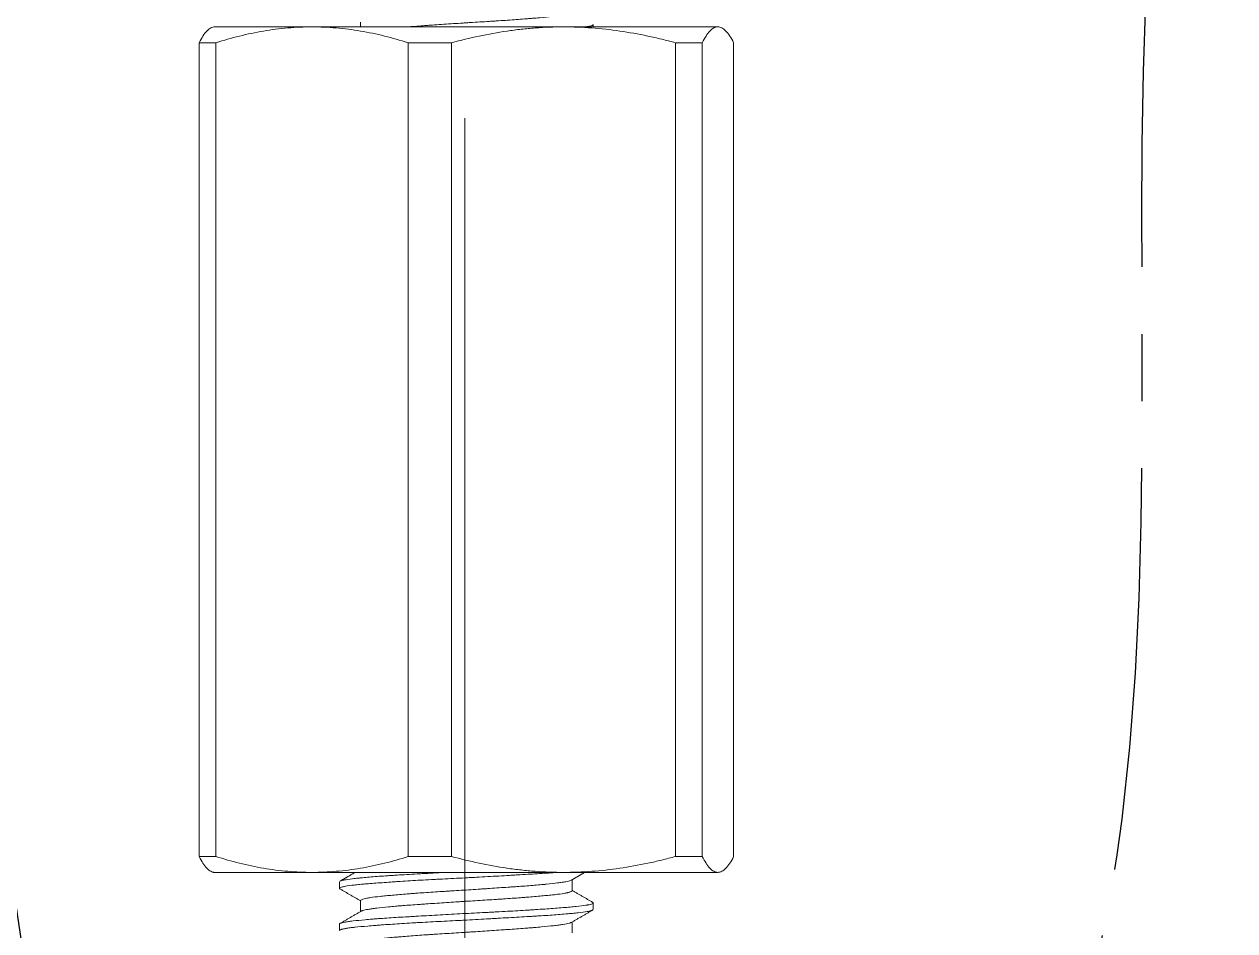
# Model space of a CAD drawing. Extents: x 8168 to 8762, y -18775 to -18355.
# Drawn here: x 8529.07 to 8557.7, y -18706.75 to -18685.3 of the extents above; entities that cross this region are included whole.
import ezdxf

# ---------------------------------------------------------------- set-up
doc = ezdxf.new("R2010")
doc.units = 0
doc.header["$MEASUREMENT"] = 0
for name, pattern in [('CENTER', [47.5, 22, -8.5, 8.5, -8.5]), ('CENTER2', [28.575, 19.05, -3.175, 3.175, -3.175]), ('HIDDEN2', [4.7625, 3.175, -1.5875])]:
    doc.linetypes.add(name, pattern=pattern)
doc.layers.add('1', color=4, linetype='HIDDEN2')
doc.layers.add('CENTER', color=1, linetype='CENTER2')

msp = doc.modelspace()

# ---------------------------------------------------------------- linework, layer by layer
at = {"layer": '1', "color": 1, "linetype": 'CENTER', "lineweight": 13}
msp.add_line((8539.493, -18640.023, 0), (8539.493, -18712.864, 0), dxfattribs=at)
at = {"layer": '1', "color": 7, "linetype": 'Continuous', "lineweight": 18}
for p, q in [((8545.479, -18685.364, 0), (8533.581, -18685.364, 0)), ((8537.03, -18685.252, 0), (8537.03, -18685.364, 0)), ((8542.53, -18685.364, 0), (8542.53, -18685.308, 0)), ((8533.208, -18704.989, 0), (8533.208, -18685.74, 0)), ((8533.604, -18685.74, 0), (8533.208, -18685.74, 0)), ((8533.604, -18704.989, 0), (8533.604, -18685.74, 0)), ((8539.18, -18685.74, 0), (8538.155, -18685.74, 0)), ((8538.155, -18704.989, 0), (8538.155, -18685.74, 0)), ((8539.18, -18704.989, 0), (8539.18, -18685.74, 0)), ((8545.106, -18685.74, 0), (8544.477, -18685.74, 0)), ((8544.477, -18704.989, 0), (8544.477, -18685.74, 0)), ((8545.106, -18704.989, 0), (8545.106, -18685.74, 0)), ((8545.852, -18704.989, 0), (8545.852, -18685.74, 0)), ((8533.604, -18704.989, 0), (8533.208, -18704.989, 0)), ((8539.18, -18704.989, 0), (8538.155, -18704.989, 0)), ((8545.106, -18704.989, 0), (8544.477, -18704.989, 0)), ((8533.53, -18705.364, 0), (8535.88, -18705.364, 0)), ((8535.88, -18705.364, 0), (8541.829, -18705.364, 0)), ((8541.829, -18705.364, 0), (8545.479, -18705.364, 0)), ((8536.53, -18705.587, 0), (8536.53, -18705.742, 0)), ((8542.03, -18705.798, 0), (8542.03, -18705.54, 0)), ((8537.03, -18706.031, 0), (8537.03, -18706.289, 0)), ((8542.53, -18706.242, 0), (8542.53, -18706.086, 0)), ((8536.53, -18706.587, 0), (8536.53, -18706.742, 0)), ((8542.03, -18706.798, 0), (8542.03, -18706.54, 0))]:
    msp.add_line(p, q, dxfattribs=at)
for points, knots in [([(8538.13, -18685.364, 0), (8538.188, -18685.36, 0), (8538.248, -18685.356, 0), (8538.375, -18685.347, 0), (8538.46, -18685.341, 0), (8538.547, -18685.335, 0), (8538.583, -18685.332, 0), (8538.6, -18685.331, 0), (8538.654, -18685.327, 0), (8538.69, -18685.325, 0), (8538.87, -18685.312, 0), (8539.017, -18685.302, 0), (8539.242, -18685.287, 0), (8539.317, -18685.282, 0), (8539.413, -18685.276, 0), (8539.432, -18685.275, 0), (8539.47, -18685.272, 0), (8539.489, -18685.271, 0), (8539.546, -18685.267, 0), (8539.584, -18685.265, 0), (8539.774, -18685.253, 0), (8539.924, -18685.244, 0), (8540.109, -18685.232, 0), (8540.146, -18685.23, 0), (8540.22, -18685.225, 0), (8540.257, -18685.223, 0), (8540.366, -18685.216, 0), (8540.437, -18685.211, 0), (8540.646, -18685.197, 0), (8540.779, -18685.187, 0), (8540.938, -18685.174, 0), (8540.97, -18685.172, 0), (8541.032, -18685.167, 0), (8541.062, -18685.164, 0), (8541.151, -18685.157, 0), (8541.208, -18685.152, 0), (8541.372, -18685.137, 0), (8541.471, -18685.128, 0), (8541.583, -18685.116, 0), (8541.604, -18685.114, 0), (8541.646, -18685.109, 0), (8541.666, -18685.107, 0), (8541.724, -18685.1, 0), (8541.794, -18685.09, 0), (8541.853, -18685.081, 0), (8541.892, -18685.074, 0), (8541.904, -18685.071, 0), (8541.927, -18685.066, 0), (8541.937, -18685.064, 0), (8541.986, -18685.051, 0), (8542.011, -18685.041, 0), (8542.028, -18685.027, 0), (8542.03, -18685.023, 0), (8542.03, -18685.019, 0)], [0.2846428, 0.2846428, 0.2846428, 0.2846428, 0.3126218, 0.3126218, 0.3427278, 0.3502543, 0.3502543, 0.3577808, 0.3577808, 0.3728338, 0.3728338, 0.4330458, 0.4330458, 0.4631519, 0.4631519, 0.4706784, 0.4706784, 0.4782049, 0.4782049, 0.4932579, 0.4932579, 0.5534699, 0.5534699, 0.5685229, 0.5685229, 0.5835759, 0.5835759, 0.6136819, 0.6136819, 0.6738939, 0.6738939, 0.6889469, 0.6889469, 0.7039999, 0.7039999, 0.7341059, 0.7341059, 0.794318, 0.794318, 0.809371, 0.809371, 0.824424, 0.824424, 0.85453, 0.884636, 0.884636, 0.899689, 0.899689, 0.914742, 0.914742, 0.974954, 0.974954, 1, 1, 1, 1]), ([(8533.208, -18685.74, 0), (8533.27, -18685.622, 0), (8533.331, -18685.527, 0), (8533.425, -18685.431, 0), (8533.456, -18685.406, 0), (8533.518, -18685.373, 0), (8533.55, -18685.364, 0), (8533.581, -18685.364, 0)], [0, 0, 0, 0, 0.5, 0.5, 0.75, 0.75, 1, 1, 1, 1]), ([(8535.88, -18685.364, 0), (8535.689, -18685.364, 0), (8535.498, -18685.373, 0), (8535.114, -18685.406, 0), (8534.923, -18685.431, 0), (8534.353, -18685.528, 0), (8533.977, -18685.622, 0), (8533.604, -18685.74, 0)], [0, 0, 0, 0, 0.25, 0.25, 0.5, 0.5, 1, 1, 1, 1]), ([(8538.155, -18685.74, 0), (8537.78, -18685.622, 0), (8537.403, -18685.527, 0), (8536.835, -18685.431, 0), (8536.645, -18685.406, 0), (8536.263, -18685.373, 0), (8536.072, -18685.364, 0), (8535.88, -18685.364, 0)], [0, 0, 0, 0, 0.5, 0.5, 0.75, 0.75, 1, 1, 1, 1]), ([(8541.829, -18685.364, 0), (8541.606, -18685.364, 0), (8541.384, -18685.373, 0), (8541.049, -18685.398, 0), (8540.938, -18685.408, 0), (8540.77, -18685.427, 0), (8540.714, -18685.433, 0), (8540.603, -18685.448, 0), (8540.101, -18685.517, 0), (8539.61, -18685.623, 0), (8539.18, -18685.74, 0)], [0, 0, 0, 0, 0.25, 0.25, 0.375, 0.375, 0.4375, 0.4375, 0.5, 1, 1, 1, 1]), ([(8544.477, -18685.74, 0), (8544.369, -18685.71, 0), (8544.206, -18685.668, 0), (8544.041, -18685.63, 0), (8543.931, -18685.605, 0), (8543.876, -18685.593, 0), (8543.601, -18685.535, 0), (8543.38, -18685.495, 0), (8542.938, -18685.43, 0), (8542.716, -18685.406, 0), (8542.273, -18685.373, 0), (8542.051, -18685.364, 0), (8541.829, -18685.364, 0)], [0, 0, 0, 0, 0.125, 0.1875, 0.1875, 0.25, 0.25, 0.5, 0.5, 0.75, 0.75, 1, 1, 1, 1]), ([(8542.353, -18685.364, 0), (8542.393, -18685.358, 0), (8542.426, -18685.351, 0), (8542.473, -18685.34, 0), (8542.489, -18685.335, 0), (8542.505, -18685.329, 0), (8542.508, -18685.327, 0), (8542.513, -18685.325, 0), (8542.52, -18685.321, 0), (8542.525, -18685.317, 0), (8542.529, -18685.312, 0), (8542.53, -18685.31, 0), (8542.53, -18685.307, 0)], [0.8021387, 0.8021387, 0.8021387, 0.8021387, 0.8700665, 0.8700665, 0.9214645, 0.9214645, 0.9343141, 0.9343141, 0.9471636, 0.9728626, 0.9728626, 1, 1, 1, 1]), ([(8545.479, -18685.364, 0), (8545.448, -18685.364, 0), (8545.417, -18685.373, 0), (8545.354, -18685.406, 0), (8545.322, -18685.431, 0), (8545.229, -18685.528, 0), (8545.167, -18685.622, 0), (8545.106, -18685.74, 0)], [0, 0, 0, 0, 0.25, 0.25, 0.5, 0.5, 1, 1, 1, 1]), ([(8545.852, -18685.74, 0), (8545.791, -18685.622, 0), (8545.729, -18685.527, 0), (8545.636, -18685.431, 0), (8545.605, -18685.406, 0), (8545.542, -18685.373, 0), (8545.511, -18685.364, 0), (8545.479, -18685.364, 0)], [0, 0, 0, 0, 0.5, 0.5, 0.75, 0.75, 1, 1, 1, 1]), ([(8533.208, -18704.989, 0), (8533.27, -18705.107, 0), (8533.331, -18705.201, 0), (8533.425, -18705.298, 0), (8533.456, -18705.323, 0), (8533.518, -18705.356, 0), (8533.55, -18705.364, 0), (8533.581, -18705.364, 0)], [0, 0, 0, 0, 0.5, 0.5, 0.75, 0.75, 1, 1, 1, 1]), ([(8535.88, -18705.364, 0), (8535.689, -18705.364, 0), (8535.498, -18705.356, 0), (8535.114, -18705.322, 0), (8534.923, -18705.298, 0), (8534.353, -18705.201, 0), (8533.977, -18705.106, 0), (8533.604, -18704.989, 0)], [0, 0, 0, 0, 0.25, 0.25, 0.5, 0.5, 1, 1, 1, 1]), ([(8538.155, -18704.989, 0), (8537.78, -18705.107, 0), (8537.403, -18705.201, 0), (8536.835, -18705.298, 0), (8536.645, -18705.323, 0), (8536.263, -18705.356, 0), (8536.072, -18705.364, 0), (8535.88, -18705.364, 0)], [0, 0, 0, 0, 0.5, 0.5, 0.75, 0.75, 1, 1, 1, 1]), ([(8541.829, -18705.364, 0), (8541.606, -18705.364, 0), (8541.384, -18705.356, 0), (8541.049, -18705.331, 0), (8540.937, -18705.32, 0), (8540.77, -18705.302, 0), (8540.714, -18705.295, 0), (8540.602, -18705.281, 0), (8540.101, -18705.211, 0), (8539.61, -18705.105, 0), (8539.18, -18704.989, 0)], [0, 0, 0, 0, 0.25, 0.25, 0.375, 0.375, 0.4375, 0.4375, 0.5, 1, 1, 1, 1]), ([(8544.477, -18704.989, 0), (8544.369, -18705.018, 0), (8544.206, -18705.06, 0), (8544.041, -18705.099, 0), (8543.931, -18705.123, 0), (8543.876, -18705.136, 0), (8543.601, -18705.194, 0), (8543.38, -18705.234, 0), (8542.938, -18705.298, 0), (8542.717, -18705.323, 0), (8542.273, -18705.356, 0), (8542.051, -18705.364, 0), (8541.829, -18705.364, 0)], [0, 0, 0, 0, 0.125, 0.1875, 0.1875, 0.25, 0.25, 0.5, 0.5, 0.75, 0.75, 1, 1, 1, 1]), ([(8545.479, -18705.364, 0), (8545.448, -18705.364, 0), (8545.417, -18705.356, 0), (8545.354, -18705.322, 0), (8545.322, -18705.298, 0), (8545.229, -18705.201, 0), (8545.167, -18705.106, 0), (8545.106, -18704.989, 0)], [0, 0, 0, 0, 0.25, 0.25, 0.5, 0.5, 1, 1, 1, 1]), ([(8545.852, -18704.989, 0), (8545.791, -18705.107, 0), (8545.729, -18705.201, 0), (8545.636, -18705.298, 0), (8545.605, -18705.323, 0), (8545.542, -18705.356, 0), (8545.511, -18705.364, 0), (8545.479, -18705.364, 0)], [0, 0, 0, 0, 0.5, 0.5, 0.75, 0.75, 1, 1, 1, 1]), ([(8541.693, -18705.364, 0), (8541.686, -18705.364, 0), (8541.68, -18705.365, 0), (8541.642, -18705.368, 0), (8541.61, -18705.37, 0), (8541.56, -18705.374, 0), (8541.543, -18705.375, 0), (8541.51, -18705.377, 0), (8541.493, -18705.378, 0), (8541.339, -18705.389, 0), (8541.193, -18705.398, 0), (8540.962, -18705.411, 0), (8540.882, -18705.416, 0), (8540.781, -18705.422, 0), (8540.76, -18705.423, 0), (8540.719, -18705.425, 0), (8540.698, -18705.427, 0), (8540.635, -18705.43, 0), (8540.594, -18705.433, 0), (8540.383, -18705.445, 0), (8540.21, -18705.455, 0), (8539.946, -18705.47, 0), (8539.857, -18705.475, 0), (8539.745, -18705.481, 0), (8539.722, -18705.482, 0), (8539.677, -18705.485, 0), (8539.61, -18705.488, 0), (8539.542, -18705.492, 0), (8539.319, -18705.504, 0), (8539.141, -18705.513, 0), (8538.922, -18705.524, 0), (8538.856, -18705.527, 0), (8538.79, -18705.531, 0), (8538.747, -18705.533, 0), (8538.725, -18705.534, 0), (8538.616, -18705.54, 0), (8538.531, -18705.544, 0), (8538.281, -18705.558, 0), (8538.121, -18705.568, 0), (8537.93, -18705.58, 0), (8537.892, -18705.583, 0), (8537.836, -18705.587, 0), (8537.818, -18705.588, 0), (8537.781, -18705.59, 0), (8537.689, -18705.597, 0), (8537.603, -18705.603, 0), (8537.469, -18705.613, 0), (8537.405, -18705.617, 0), (8537.283, -18705.627, 0), (8537.225, -18705.631, 0), (8537.142, -18705.638, 0), (8537.115, -18705.64, 0), (8537.062, -18705.645, 0), (8537.037, -18705.647, 0), (8536.964, -18705.654, 0), (8536.919, -18705.659, 0), (8536.794, -18705.672, 0), (8536.725, -18705.682, 0), (8536.657, -18705.694, 0), (8536.644, -18705.697, 0), (8536.621, -18705.702, 0), (8536.61, -18705.704, 0), (8536.581, -18705.712, 0), (8536.551, -18705.722, 0), (8536.536, -18705.731, 0), (8536.529, -18705.741, 0), (8536.53, -18705.746, 0), (8536.537, -18705.753, 0), (8536.541, -18705.756, 0), (8536.545, -18705.758, 0)], [0, 0, 0, 0, 0.003762, 0.003762, 0.021846, 0.021846, 0.030888, 0.030888, 0.039931, 0.039931, 0.112269, 0.112269, 0.148438, 0.148438, 0.15748, 0.15748, 0.166522, 0.166522, 0.184607, 0.184607, 0.256945, 0.256945, 0.293114, 0.293114, 0.302156, 0.302156, 0.311198, 0.329283, 0.329283, 0.401621, 0.401621, 0.419705, 0.428747, 0.428747, 0.43779, 0.43779, 0.473959, 0.473959, 0.546297, 0.546297, 0.564381, 0.564381, 0.573423, 0.573423, 0.582465, 0.618634, 0.618634, 0.654803, 0.654803, 0.690972, 0.690972, 0.709057, 0.709057, 0.727141, 0.727141, 0.76331, 0.76331, 0.835648, 0.835648, 0.853733, 0.853733, 0.871817, 0.871817, 0.907986, 0.944155, 0.944155, 0.980324, 0.980324, 1, 1, 1, 1]), ([(8536.544, -18705.571, 0), (8536.544, -18705.571, 0), (8536.553, -18705.567, 0), (8536.565, -18705.562, 0), (8536.59, -18705.555, 0), (8536.6, -18705.553, 0), (8536.615, -18705.55, 0), (8536.62, -18705.548, 0), (8536.632, -18705.546, 0), (8536.638, -18705.545, 0), (8536.693, -18705.535, 0), (8536.757, -18705.525, 0), (8536.874, -18705.511, 0), (8536.917, -18705.506, 0), (8536.975, -18705.5, 0), (8536.987, -18705.499, 0), (8537.011, -18705.496, 0), (8537.024, -18705.495, 0), (8537.061, -18705.491, 0), (8537.087, -18705.489, 0), (8537.22, -18705.476, 0), (8537.338, -18705.466, 0), (8537.533, -18705.452, 0), (8537.601, -18705.448, 0), (8537.689, -18705.442, 0), (8537.707, -18705.441, 0), (8537.743, -18705.439, 0), (8537.798, -18705.435, 0), (8537.853, -18705.432, 0), (8538.041, -18705.42, 0), (8538.198, -18705.411, 0), (8538.404, -18705.399, 0), (8538.467, -18705.396, 0), (8538.531, -18705.392, 0), (8538.573, -18705.39, 0), (8538.595, -18705.389, 0), (8538.702, -18705.382, 0), (8538.789, -18705.377, 0), (8538.926, -18705.37, 0), (8538.977, -18705.367, 0), (8539.027, -18705.364, 0)], [0, 0, 0, 0, 0.001095, 0.069626, 0.069626, 0.103891, 0.103891, 0.121024, 0.121024, 0.138156, 0.138156, 0.275218, 0.275218, 0.343749, 0.343749, 0.360882, 0.360882, 0.378014, 0.378014, 0.41228, 0.41228, 0.549341, 0.549341, 0.617872, 0.617872, 0.635005, 0.635005, 0.652137, 0.686403, 0.686403, 0.823464, 0.823464, 0.85773, 0.874863, 0.874863, 0.891995, 0.891995, 0.960526, 0.960526, 1, 1, 1, 1]), ([(8542.02, -18705.546, 0), (8542.014, -18705.55, 0), (8542.006, -18705.553, 0), (8541.97, -18705.566, 0), (8541.932, -18705.575, 0), (8541.867, -18705.587, 0), (8541.854, -18705.59, 0), (8541.832, -18705.593, 0), (8541.824, -18705.594, 0), (8541.809, -18705.597, 0), (8541.801, -18705.598, 0), (8541.761, -18705.604, 0), (8541.725, -18705.609, 0), (8541.611, -18705.624, 0), (8541.524, -18705.634, 0), (8541.412, -18705.645, 0), (8541.399, -18705.646, 0), (8541.374, -18705.649, 0), (8541.361, -18705.65, 0), (8541.322, -18705.654, 0), (8541.295, -18705.656, 0), (8541.213, -18705.663, 0), (8541.157, -18705.668, 0), (8540.981, -18705.682, 0), (8540.855, -18705.691, 0), (8540.704, -18705.702, 0), (8540.687, -18705.703, 0), (8540.654, -18705.705, 0), (8540.602, -18705.709, 0), (8540.551, -18705.712, 0), (8540.447, -18705.72, 0), (8540.306, -18705.729, 0), (8540.16, -18705.739, 0), (8540.05, -18705.747, 0), (8540.013, -18705.749, 0), (8539.938, -18705.754, 0), (8539.9, -18705.757, 0), (8539.787, -18705.764, 0), (8539.712, -18705.769, 0), (8539.561, -18705.779, 0), (8539.486, -18705.784, 0), (8539.335, -18705.793, 0), (8539.26, -18705.798, 0), (8539.147, -18705.805, 0), (8539.11, -18705.807, 0), (8539.035, -18705.812, 0), (8538.998, -18705.814, 0), (8538.813, -18705.826, 0), (8538.67, -18705.835, 0), (8538.462, -18705.85, 0), (8538.395, -18705.854, 0), (8538.295, -18705.862, 0), (8538.261, -18705.864, 0), (8538.196, -18705.869, 0), (8538.165, -18705.872, 0), (8538.008, -18705.884, 0), (8537.891, -18705.894, 0), (8537.729, -18705.909, 0), (8537.677, -18705.914, 0), (8537.578, -18705.923, 0), (8537.532, -18705.928, 0), (8537.401, -18705.942, 0), (8537.326, -18705.951, 0), (8537.246, -18705.963, 0), (8537.231, -18705.965, 0), (8537.202, -18705.97, 0), (8537.188, -18705.972, 0), (8537.15, -18705.98, 0), (8537.128, -18705.985, 0), (8537.072, -18706, 0), (8537.047, -18706.01, 0), (8537.034, -18706.022, 0), (8537.032, -18706.025, 0), (8537.031, -18706.028, 0), (8537.03, -18706.029, 0), (8537.03, -18706.03, 0)], [0, 0, 0, 0, 0.024331, 0.024331, 0.083969, 0.083969, 0.098878, 0.098878, 0.106333, 0.106333, 0.113787, 0.113787, 0.143606, 0.143606, 0.203243, 0.203243, 0.210698, 0.210698, 0.218153, 0.218153, 0.233062, 0.233062, 0.262881, 0.262881, 0.322518, 0.322518, 0.329973, 0.329973, 0.337427, 0.352337, 0.352337, 0.382155, 0.411974, 0.411974, 0.426883, 0.426883, 0.441793, 0.441793, 0.471611, 0.471611, 0.50143, 0.50143, 0.531249, 0.531249, 0.546158, 0.546158, 0.561067, 0.561067, 0.620705, 0.620705, 0.650523, 0.650523, 0.665433, 0.665433, 0.680342, 0.680342, 0.739979, 0.739979, 0.769798, 0.769798, 0.799617, 0.799617, 0.859254, 0.859254, 0.874163, 0.874163, 0.889073, 0.889073, 0.918891, 0.918891, 0.978529, 0.978529, 0.993438, 0.993438, 1, 1, 1, 1]), ([(8537.045, -18706.28, 0), (8537.049, -18706.278, 0), (8537.054, -18706.276, 0), (8537.062, -18706.273, 0), (8537.065, -18706.272, 0), (8537.072, -18706.269, 0), (8537.075, -18706.268, 0), (8537.109, -18706.258, 0), (8537.152, -18706.248, 0), (8537.236, -18706.234, 0), (8537.275, -18706.228, 0), (8537.319, -18706.222, 0), (8537.337, -18706.219, 0), (8537.346, -18706.218, 0), (8537.375, -18706.214, 0), (8537.394, -18706.212, 0), (8537.496, -18706.199, 0), (8537.587, -18706.189, 0), (8537.741, -18706.175, 0), (8537.795, -18706.17, 0), (8537.866, -18706.164, 0), (8537.881, -18706.163, 0), (8537.909, -18706.16, 0), (8537.953, -18706.157, 0), (8537.998, -18706.153, 0), (8538.15, -18706.141, 0), (8538.278, -18706.132, 0), (8538.448, -18706.12, 0), (8538.482, -18706.118, 0), (8538.552, -18706.113, 0), (8538.588, -18706.111, 0), (8538.695, -18706.103, 0), (8538.767, -18706.098, 0), (8538.985, -18706.084, 0), (8539.133, -18706.073, 0), (8539.323, -18706.061, 0), (8539.361, -18706.058, 0), (8539.437, -18706.053, 0), (8539.475, -18706.051, 0), (8539.59, -18706.044, 0), (8539.665, -18706.039, 0), (8539.891, -18706.025, 0), (8540.041, -18706.016, 0), (8540.225, -18706.004, 0), (8540.262, -18706.002, 0), (8540.334, -18705.997, 0), (8540.37, -18705.995, 0), (8540.477, -18705.987, 0), (8540.616, -18705.978, 0), (8540.749, -18705.968, 0), (8540.847, -18705.961, 0), (8540.895, -18705.957, 0), (8540.943, -18705.953, 0), (8540.974, -18705.95, 0), (8540.99, -18705.949, 0), (8541.129, -18705.938, 0), (8541.242, -18705.928, 0), (8541.398, -18705.914, 0), (8541.448, -18705.909, 0), (8541.518, -18705.902, 0), (8541.541, -18705.9, 0), (8541.575, -18705.896, 0), (8541.585, -18705.895, 0), (8541.607, -18705.893, 0), (8541.618, -18705.891, 0), (8541.711, -18705.881, 0), (8541.781, -18705.871, 0), (8541.868, -18705.857, 0), (8541.901, -18705.851, 0), (8541.928, -18705.845, 0), (8541.939, -18705.842, 0), (8541.944, -18705.841, 0), (8541.958, -18705.837, 0), (8541.967, -18705.835, 0), (8542.007, -18705.822, 0), (8542.025, -18705.812, 0), (8542.03, -18705.8, 0), (8542.03, -18705.798, 0), (8542.03, -18705.796, 0)], [0, 0, 0, 0, 0.013796, 0.013796, 0.021294, 0.021294, 0.028792, 0.028792, 0.088772, 0.088772, 0.118763, 0.126261, 0.126261, 0.133758, 0.133758, 0.148753, 0.148753, 0.208734, 0.208734, 0.238725, 0.238725, 0.246222, 0.246222, 0.25372, 0.268715, 0.268715, 0.328696, 0.328696, 0.343691, 0.343691, 0.358687, 0.358687, 0.388677, 0.388677, 0.448658, 0.448658, 0.463653, 0.463653, 0.478648, 0.478648, 0.508639, 0.508639, 0.56862, 0.56862, 0.583615, 0.583615, 0.59861, 0.59861, 0.628601, 0.658591, 0.658591, 0.673586, 0.681084, 0.681084, 0.688582, 0.688582, 0.748562, 0.748562, 0.778553, 0.778553, 0.793548, 0.793548, 0.801046, 0.801046, 0.808543, 0.808543, 0.868524, 0.868524, 0.898515, 0.906012, 0.906012, 0.91351, 0.91351, 0.928505, 0.928505, 0.988486, 0.988486, 1, 1, 1, 1]), ([(8536.53, -18706.586, 0), (8536.53, -18706.585, 0), (8536.531, -18706.584, 0), (8536.532, -18706.581, 0), (8536.534, -18706.577, 0), (8536.54, -18706.574, 0), (8536.543, -18706.571, 0), (8536.546, -18706.57, 0), (8536.568, -18706.56, 0), (8536.603, -18706.551, 0), (8536.679, -18706.537, 0), (8536.708, -18706.533, 0), (8536.758, -18706.526, 0), (8536.775, -18706.523, 0), (8536.812, -18706.519, 0), (8536.832, -18706.516, 0), (8536.933, -18706.504, 0), (8537.028, -18706.494, 0), (8537.189, -18706.479, 0), (8537.246, -18706.474, 0), (8537.336, -18706.467, 0), (8537.367, -18706.465, 0), (8537.431, -18706.46, 0), (8537.463, -18706.457, 0), (8537.628, -18706.446, 0), (8537.77, -18706.437, 0), (8537.996, -18706.423, 0), (8538.074, -18706.419, 0), (8538.194, -18706.412, 0), (8538.235, -18706.409, 0), (8538.316, -18706.405, 0), (8538.358, -18706.402, 0), (8538.565, -18706.39, 0), (8538.736, -18706.38, 0), (8538.998, -18706.365, 0), (8539.087, -18706.36, 0), (8539.266, -18706.35, 0), (8539.356, -18706.345, 0), (8539.624, -18706.331, 0), (8539.802, -18706.322, 0), (8540.024, -18706.311, 0), (8540.068, -18706.308, 0), (8540.156, -18706.304, 0), (8540.201, -18706.302, 0), (8540.332, -18706.295, 0), (8540.418, -18706.29, 0), (8540.671, -18706.276, 0), (8540.834, -18706.267, 0), (8541.03, -18706.255, 0), (8541.069, -18706.252, 0), (8541.127, -18706.248, 0), (8541.146, -18706.247, 0), (8541.184, -18706.245, 0), (8541.277, -18706.238, 0), (8541.438, -18706.227, 0), (8541.571, -18706.217, 0), (8541.698, -18706.208, 0), (8541.759, -18706.203, 0), (8541.832, -18706.198, 0), (8541.846, -18706.196, 0), (8541.875, -18706.194, 0), (8541.889, -18706.193, 0), (8541.93, -18706.189, 0), (8541.957, -18706.187, 0), (8542.035, -18706.18, 0), (8542.083, -18706.176, 0), (8542.217, -18706.162, 0), (8542.292, -18706.153, 0), (8542.361, -18706.142, 0), (8542.368, -18706.141, 0), (8542.383, -18706.138, 0), (8542.403, -18706.135, 0), (8542.422, -18706.131, 0), (8542.456, -18706.123, 0), (8542.493, -18706.113, 0), (8542.515, -18706.103, 0), (8542.525, -18706.096, 0), (8542.529, -18706.092, 0), (8542.53, -18706.089, 0), (8542.53, -18706.086, 0), (8542.53, -18706.085, 0), (8542.529, -18706.079, 0), (8542.523, -18706.074, 0), (8542.513, -18706.069, 0)], [0, 0, 0, 0, 0.005079, 0.005079, 0.018883, 0.025784, 0.025784, 0.032686, 0.032686, 0.087898, 0.087898, 0.115504, 0.115504, 0.129307, 0.129307, 0.14311, 0.14311, 0.198322, 0.198322, 0.225928, 0.225928, 0.239731, 0.239731, 0.253534, 0.253534, 0.308746, 0.308746, 0.336352, 0.336352, 0.350155, 0.350155, 0.363958, 0.363958, 0.41917, 0.41917, 0.446776, 0.446776, 0.474382, 0.474382, 0.529594, 0.529594, 0.543397, 0.543397, 0.5572, 0.5572, 0.584806, 0.584806, 0.640018, 0.640018, 0.653821, 0.653821, 0.660722, 0.660722, 0.667624, 0.69523, 0.722836, 0.722836, 0.750442, 0.750442, 0.757343, 0.757343, 0.764245, 0.764245, 0.778048, 0.778048, 0.805654, 0.805654, 0.860866, 0.860866, 0.867767, 0.867767, 0.874669, 0.888472, 0.888472, 0.916078, 0.943684, 0.943684, 0.957487, 0.964389, 0.964389, 0.97129, 0.97129, 1, 1, 1, 1]), ([(8542.517, -18706.257, 0), (8542.513, -18706.259, 0), (8542.499, -18706.266, 0), (8542.476, -18706.272, 0), (8542.446, -18706.279, 0), (8542.435, -18706.281, 0), (8542.411, -18706.286, 0), (8542.398, -18706.288, 0), (8542.329, -18706.3, 0), (8542.259, -18706.309, 0), (8542.132, -18706.324, 0), (8542.087, -18706.328, 0), (8542.013, -18706.336, 0), (8541.987, -18706.338, 0), (8541.934, -18706.343, 0), (8541.907, -18706.346, 0), (8541.823, -18706.353, 0), (8541.765, -18706.358, 0), (8541.642, -18706.368, 0), (8541.577, -18706.373, 0), (8541.443, -18706.382, 0), (8541.373, -18706.386, 0), (8541.264, -18706.393, 0), (8541.227, -18706.395, 0), (8541.152, -18706.4, 0), (8541.114, -18706.402, 0), (8540.922, -18706.414, 0), (8540.762, -18706.423, 0), (8540.511, -18706.437, 0), (8540.426, -18706.442, 0), (8540.295, -18706.45, 0), (8540.251, -18706.452, 0), (8540.164, -18706.457, 0), (8540.12, -18706.46, 0), (8539.9, -18706.472, 0), (8539.723, -18706.482, 0), (8539.499, -18706.494, 0), (8539.454, -18706.497, 0), (8539.364, -18706.501, 0), (8539.319, -18706.504, 0), (8539.184, -18706.51, 0), (8539.095, -18706.515, 0), (8538.832, -18706.528, 0), (8538.659, -18706.537, 0), (8538.449, -18706.549, 0), (8538.407, -18706.551, 0), (8538.345, -18706.555, 0), (8538.324, -18706.556, 0), (8538.283, -18706.559, 0), (8538.181, -18706.565, 0), (8538.082, -18706.571, 0), (8537.851, -18706.585, 0), (8537.706, -18706.595, 0), (8537.553, -18706.606, 0), (8537.536, -18706.608, 0), (8537.503, -18706.61, 0), (8537.486, -18706.611, 0), (8537.437, -18706.615, 0), (8537.405, -18706.617, 0), (8537.312, -18706.624, 0), (8537.252, -18706.629, 0), (8537.084, -18706.643, 0), (8536.985, -18706.652, 0), (8536.887, -18706.662, 0), (8536.877, -18706.663, 0), (8536.856, -18706.666, 0), (8536.826, -18706.669, 0), (8536.797, -18706.673, 0), (8536.744, -18706.68, 0), (8536.68, -18706.689, 0), (8536.631, -18706.699, 0), (8536.6, -18706.707, 0), (8536.586, -18706.71, 0), (8536.575, -18706.714, 0), (8536.567, -18706.717, 0), (8536.564, -18706.718, 0), (8536.548, -18706.724, 0), (8536.539, -18706.729, 0), (8536.532, -18706.737, 0), (8536.531, -18706.739, 0), (8536.53, -18706.742, 0)], [0, 0, 0, 0, 0.013182, 0.042608, 0.042608, 0.057321, 0.057321, 0.072034, 0.072034, 0.130885, 0.130885, 0.16031, 0.16031, 0.175023, 0.175023, 0.189736, 0.189736, 0.219161, 0.219161, 0.248587, 0.248587, 0.278013, 0.278013, 0.292725, 0.292725, 0.307438, 0.307438, 0.366289, 0.366289, 0.395715, 0.395715, 0.410428, 0.410428, 0.425141, 0.425141, 0.483992, 0.483992, 0.498704, 0.498704, 0.513417, 0.513417, 0.542843, 0.542843, 0.601694, 0.601694, 0.616407, 0.616407, 0.623763, 0.623763, 0.63112, 0.660545, 0.660545, 0.719396, 0.719396, 0.726753, 0.726753, 0.734109, 0.734109, 0.748822, 0.748822, 0.778247, 0.778247, 0.837099, 0.837099, 0.844455, 0.844455, 0.851811, 0.866524, 0.866524, 0.89595, 0.925375, 0.925375, 0.940088, 0.947445, 0.947445, 0.954801, 0.954801, 0.984227, 0.984227, 1, 1, 1, 1]), ([(8542.015, -18706.549, 0), (8542.012, -18706.55, 0), (8542.008, -18706.552, 0), (8541.998, -18706.556, 0), (8541.992, -18706.558, 0), (8541.978, -18706.563, 0), (8541.969, -18706.565, 0), (8541.925, -18706.577, 0), (8541.876, -18706.586, 0), (8541.784, -18706.601, 0), (8541.751, -18706.606, 0), (8541.695, -18706.613, 0), (8541.676, -18706.615, 0), (8541.636, -18706.62, 0), (8541.615, -18706.623, 0), (8541.508, -18706.635, 0), (8541.412, -18706.645, 0), (8541.253, -18706.66, 0), (8541.197, -18706.665, 0), (8541.124, -18706.671, 0), (8541.109, -18706.672, 0), (8541.08, -18706.674, 0), (8541.035, -18706.678, 0), (8540.989, -18706.681, 0), (8540.834, -18706.693, 0), (8540.703, -18706.702, 0), (8540.531, -18706.714, 0), (8540.479, -18706.717, 0), (8540.425, -18706.721, 0), (8540.39, -18706.723, 0), (8540.372, -18706.725, 0), (8540.282, -18706.731, 0), (8540.209, -18706.736, 0), (8539.99, -18706.751, 0), (8539.841, -18706.761, 0), (8539.652, -18706.773, 0), (8539.614, -18706.776, 0), (8539.557, -18706.779, 0), (8539.538, -18706.781, 0), (8539.5, -18706.783, 0), (8539.481, -18706.784, 0), (8539.386, -18706.79, 0), (8539.31, -18706.795, 0), (8539.086, -18706.809, 0), (8538.938, -18706.818, 0), (8538.757, -18706.83, 0), (8538.721, -18706.832, 0), (8538.649, -18706.837, 0), (8538.613, -18706.839, 0), (8538.508, -18706.846, 0), (8538.44, -18706.851, 0), (8538.24, -18706.866, 0), (8538.113, -18706.876, 0), (8537.962, -18706.888, 0), (8537.933, -18706.891, 0), (8537.875, -18706.896, 0), (8537.847, -18706.898, 0), (8537.765, -18706.906, 0), (8537.712, -18706.91, 0), (8537.612, -18706.92, 0), (8537.564, -18706.924, 0), (8537.497, -18706.931, 0), (8537.475, -18706.934, 0), (8537.433, -18706.938, 0), (8537.412, -18706.941, 0), (8537.314, -18706.952, 0), (8537.248, -18706.962, 0), (8537.167, -18706.976, 0), (8537.143, -18706.981, 0), (8537.113, -18706.989, 0), (8537.103, -18706.991, 0), (8537.086, -18706.996, 0), (8537.078, -18706.999, 0), (8537.045, -18707.011, 0), (8537.031, -18707.021, 0), (8537.03, -18707.031, 0)], [0, 0, 0, 0, 0.011277, 0.011277, 0.026272, 0.026272, 0.041267, 0.041267, 0.101248, 0.101248, 0.131238, 0.131238, 0.146233, 0.146233, 0.161229, 0.161229, 0.22121, 0.22121, 0.2512, 0.2512, 0.258698, 0.258698, 0.266195, 0.28119, 0.28119, 0.341171, 0.341171, 0.356166, 0.363664, 0.363664, 0.371162, 0.371162, 0.401152, 0.401152, 0.461133, 0.461133, 0.476128, 0.476128, 0.483626, 0.483626, 0.491123, 0.491123, 0.521114, 0.521114, 0.581095, 0.581095, 0.59609, 0.59609, 0.611085, 0.611085, 0.641076, 0.641076, 0.701056, 0.701056, 0.716052, 0.716052, 0.731047, 0.731047, 0.761037, 0.761037, 0.791028, 0.791028, 0.806023, 0.806023, 0.821018, 0.821018, 0.880999, 0.880999, 0.910989, 0.910989, 0.925985, 0.925985, 0.94098, 0.94098, 1, 1, 1, 1])]:
    msp.add_open_spline(points, degree=3, knots=knots, dxfattribs=at)
for points in [[(8536.901, -18705.364, 0), (8536.718, -18705.47, 0), (8536.536, -18705.576, 0)], [(8542.013, -18705.549, 0), (8542.173, -18705.457, 0), (8542.332, -18705.364, 0)], [(8536.538, -18705.754, 0), (8536.784, -18705.897, 0), (8537.03, -18706.039, 0)], [(8542.521, -18706.074, 0), (8542.276, -18705.932, 0), (8542.03, -18705.789, 0)], [(8537.049, -18706.278, 0), (8536.791, -18706.428, 0), (8536.533, -18706.577, 0)], [(8542.009, -18706.552, 0), (8542.266, -18706.402, 0), (8542.523, -18706.253, 0)]]:
    msp.add_open_spline(points, degree=2, dxfattribs=at)
at = {"layer": 'CENTER', "color": 1, "linetype": 'CENTER2', "ltscale": 0.5}
msp.add_spline([(8578.756, -18691.579), (8573.95, -18675.012), (8561.97, -18671.838), (8549.359, -18716.171), (8535.665, -18717.942), (8528.433, -18690.92), (8528.493, -18680.364, 0)], degree=3, dxfattribs=at)

doc.saveas('drawing.dxf')
